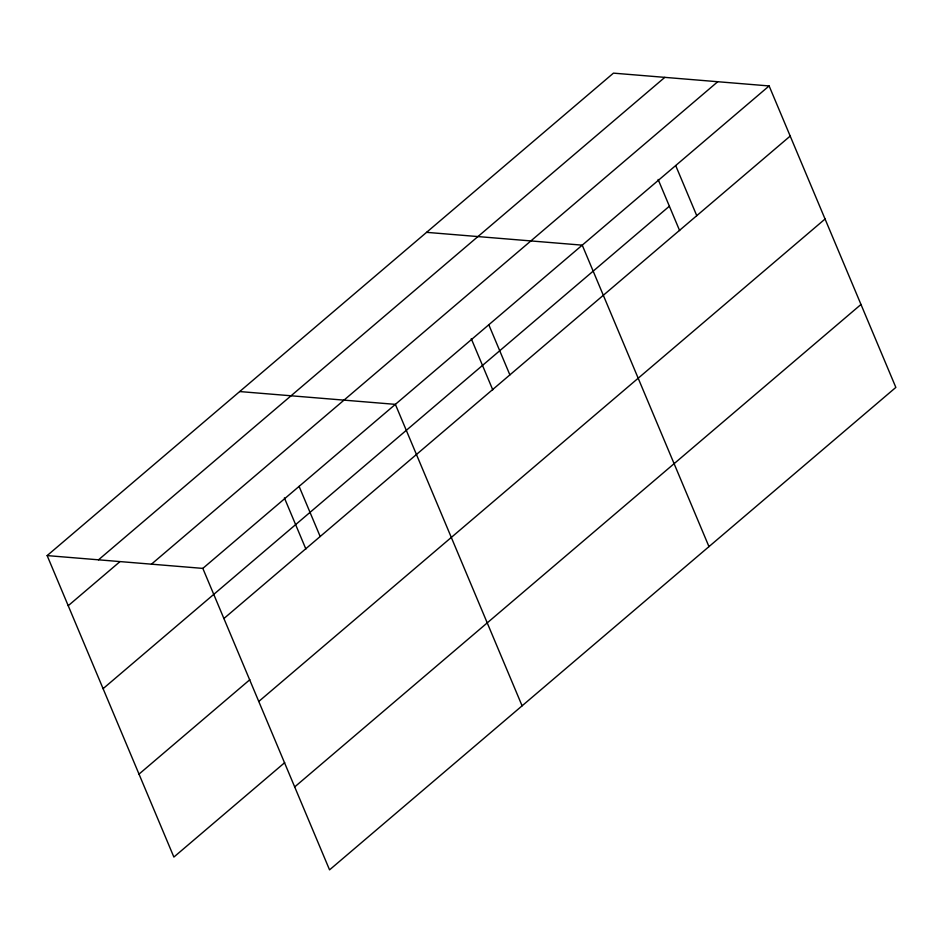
<?xml version="1.0" encoding="UTF-8"?>
<svg xmlns="http://www.w3.org/2000/svg" width="943" height="943" viewBox="0 0 943 943"><rect width="100%" height="100%" fill="white"/><g stroke="black" fill="none" stroke-linecap="round" stroke-linejoin="round"><path stroke-width="1.41" d="M47.15 555.592L613.445 73.141L769.123 85.943L895.85 387.408L329.555 869.859L202.828 568.393L47.15 555.592L173.877 857.057L284.703 762.639M98.52 559.812L664.815 77.361M68.226 605.712L119.714 561.851M151.458 564.162L717.753 81.723M202.828 568.393L769.123 85.943M103.093 688.661L669.377 206.211M223.904 618.525L790.199 136.075M139.01 774.12L249.836 679.703M258.771 701.462L825.066 219.012M294.688 786.922L860.983 304.471M426.566 232.343L582.244 245.156L708.971 546.622M239.687 391.557L395.376 404.358L522.092 705.824M675.683 165.544L696.759 215.676M658.131 179.453L679.644 230.622M488.804 324.757L509.88 374.89M471.252 338.667L492.765 389.836M299.096 486.376L320.172 536.508M284.385 497.869L305.886 549.038"/></g></svg>
